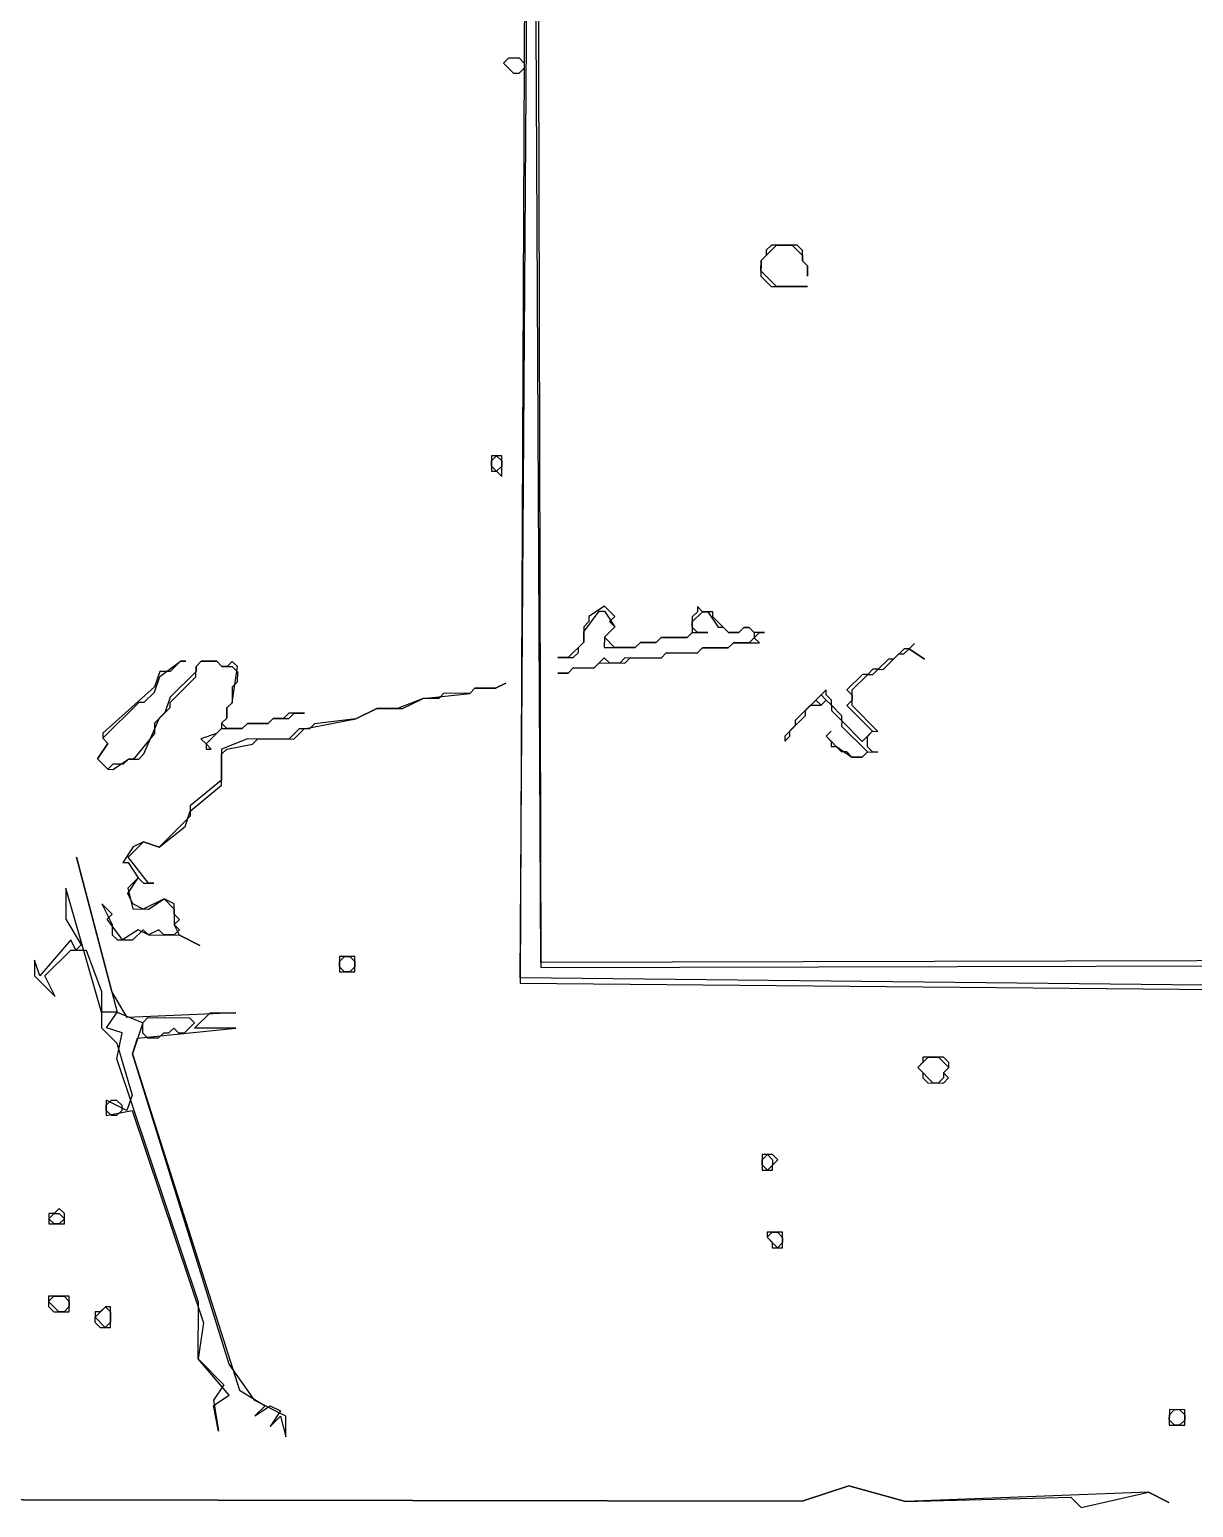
# Model space of a CAD drawing. Header units: inches. Extents: x 0 to 116, y 0 to 63.
# Drawn here: x 13.61 to 27.21, y 2.13 to 19.41 of the extents above; entities that cross this region are included whole.
import ezdxf

# ---------------------------------------------------------------- set-up
doc = ezdxf.new("R2010")
doc.units = ezdxf.units.IN

msp = doc.modelspace()

# ---------------------------------------------------------------- linework, layer by layer
for points in [[(55.15261, 34.31957), (54.97356, 20.97182), (54.00823, 21.21764), (54.97304, 20.85103), (55.02158, 18.13279), (52.60217, 17.35814), (55.02079, 17.95159), (54.4081, 15.96104), (55.01209, 15.95841), (54.85914, 8.59021), (19.58482, 8.50252), (19.45576, 34.29413), (19.34217, 8.26197), (57.45341, 7.91448), (19.34243, 8.32237), (19.51615, 34.29386), (19.58456, 8.44212), (55.28167, 8.52796), (54.90679, 33.35423), (55.22992, 24.35314), (56.92058, 24.22496), (56.85043, 21.99044), (56.98098, 24.2247), (55.23018, 24.41354)], [(55.15261, 34.31957), (54.97356, 20.97182), (54.00823, 21.21764), (54.97304, 20.85103), (55.02158, 18.13279), (52.60217, 17.35814), (55.02079, 17.95159), (54.4081, 15.96104), (55.01209, 15.95841), (54.85914, 8.59021), (19.58482, 8.50252), (19.45576, 34.29413), (19.34217, 8.26197), (57.45341, 7.91448), (19.34243, 8.32237), (19.51615, 34.29386), (19.58456, 8.44212), (55.28167, 8.52796), (54.90679, 33.35423), (55.22992, 24.35314), (56.92058, 24.22496), (56.85043, 21.99044), (56.98098, 24.2247), (55.23018, 24.41354)], [(19.14748, 19.01413), (19.20814, 19.07426), (19.32894, 19.07374), (19.38908, 19.01307), (19.38882, 18.95267), (19.32815, 18.89254), (19.26775, 18.8928)], [(22.27903, 16.88644), (22.21836, 16.82631), (22.2181, 16.76591), (22.15744, 16.70577), (22.15665, 16.52457), (22.27692, 16.40325), (22.69971, 16.4014), (22.33732, 16.40298), (22.15691, 16.58497), (22.15744, 16.70577), (22.33943, 16.88618), (22.52062, 16.88539), (22.6409, 16.76406), (22.64063, 16.70366), (22.70077, 16.643), (22.70024, 16.5222), (22.70077, 16.643), (22.64063, 16.70366), (22.64116, 16.82446), (22.58102, 16.88512)], [(22.27903, 16.88644), (22.21836, 16.82631), (22.2181, 16.76591), (22.15744, 16.70577), (22.15665, 16.52457), (22.27692, 16.40325), (22.69971, 16.4014), (22.33732, 16.40298), (22.15691, 16.58497), (22.15744, 16.70577), (22.33943, 16.88618), (22.52062, 16.88539), (22.6409, 16.76406), (22.64063, 16.70366), (22.70077, 16.643), (22.70024, 16.5222), (22.70077, 16.643), (22.64063, 16.70366), (22.64116, 16.82446), (22.58102, 16.88512)], [(19.00665, 14.4243), (19.00586, 14.2431), (19.06626, 14.24284), (19.1264, 14.18217), (19.12745, 14.42377)], [(19.00665, 14.4243), (19.00586, 14.2431), (19.06626, 14.24284), (19.1264, 14.18217), (19.12745, 14.42377)], [(19.00639, 14.3639), (19.06705, 14.42403), (19.12719, 14.36337), (19.12692, 14.30297), (19.06626, 14.24284), (19.00613, 14.3035)], [(19.78078, 11.8841), (19.90158, 11.88357), (19.96224, 11.9437), (20.20384, 11.94265), (20.2645, 12.00279), (20.5665, 12.00147), (20.62716, 12.0616), (20.98956, 12.06002), (21.05022, 12.12016), (21.41262, 12.11858), (21.47328, 12.17871), (21.77528, 12.1774), (21.83594, 12.23753), (22.13794, 12.23621), (22.0778, 12.29688), (22.13846, 12.35701), (22.19886, 12.35675), (22.07806, 12.35728), (22.01793, 12.41794), (21.95753, 12.4182), (21.89686, 12.35807), (21.77607, 12.35859), (21.59566, 12.54058), (21.59592, 12.60098), (21.47512, 12.60151), (21.41499, 12.66217), (21.41472, 12.60177), (21.35406, 12.54164), (21.35327, 12.36044), (21.29261, 12.3003), (20.99061, 12.30162), (20.92995, 12.24148), (20.74875, 12.24227), (20.68809, 12.18214), (20.44649, 12.18319), (20.32622, 12.30452), (20.44754, 12.42479), (20.38741, 12.48545), (20.44807, 12.54559), (20.3278, 12.66692), (20.14607, 12.54691), (20.14581, 12.48651), (20.08515, 12.42637), (20.08436, 12.24517), (19.90237, 12.06477), (19.78157, 12.06529), (19.96277, 12.0645), (20.02343, 12.12464), (20.02369, 12.18504), (20.08436, 12.24517), (20.08488, 12.36597), (20.26713, 12.60678), (20.32753, 12.60652), (20.44754, 12.42479), (20.32622, 12.30452), (20.32569, 12.18372), (20.68809, 12.18214), (20.74875, 12.24227), (20.92995, 12.24148), (20.99061, 12.30162), (21.29261, 12.3003), (21.35327, 12.36044), (21.53447, 12.35965), (21.41367, 12.36017), (21.35353, 12.42084), (21.3538, 12.48124), (21.47512, 12.60151), (21.53552, 12.60125), (21.65553, 12.41952), (21.71593, 12.41926), (21.77607, 12.35859), (21.89686, 12.35807), (21.95753, 12.4182), (22.01793, 12.41794), (22.07806, 12.35728), (22.0778, 12.29688), (22.01714, 12.23674), (21.83594, 12.23753), (21.77528, 12.1774), (21.47328, 12.17871), (21.41262, 12.11858), (21.05022, 12.12016), (20.98956, 12.06002), (20.56676, 12.06187), (20.5061, 12.00173), (20.3853, 12.00226), (20.32516, 12.06292), (20.20384, 11.94265), (19.96224, 11.9437), (19.90158, 11.88357)], [(19.78078, 11.8841), (19.90158, 11.88357), (19.96224, 11.9437), (20.20384, 11.94265), (20.2645, 12.00279), (20.5665, 12.00147), (20.62716, 12.0616), (20.98956, 12.06002), (21.05022, 12.12016), (21.41262, 12.11858), (21.47328, 12.17871), (21.77528, 12.1774), (21.83594, 12.23753), (22.13794, 12.23621), (22.0778, 12.29688), (22.13846, 12.35701), (22.19886, 12.35675), (22.07806, 12.35728), (22.01793, 12.41794), (21.95753, 12.4182), (21.89686, 12.35807), (21.77607, 12.35859), (21.59566, 12.54058), (21.59592, 12.60098), (21.47512, 12.60151), (21.41499, 12.66217), (21.41472, 12.60177), (21.35406, 12.54164), (21.35327, 12.36044), (21.29261, 12.3003), (20.99061, 12.30162), (20.92995, 12.24148), (20.74875, 12.24227), (20.68809, 12.18214), (20.44649, 12.18319), (20.32622, 12.30452), (20.44754, 12.42479), (20.38741, 12.48545), (20.44807, 12.54559), (20.3278, 12.66692), (20.14607, 12.54691), (20.14581, 12.48651), (20.08515, 12.42637), (20.08436, 12.24517), (19.90237, 12.06477), (19.78157, 12.06529), (19.96277, 12.0645), (20.02343, 12.12464), (20.02369, 12.18504), (20.08436, 12.24517), (20.08488, 12.36597), (20.26713, 12.60678), (20.32753, 12.60652), (20.44754, 12.42479), (20.32622, 12.30452), (20.32569, 12.18372), (20.68809, 12.18214), (20.74875, 12.24227), (20.92995, 12.24148), (20.99061, 12.30162), (21.29261, 12.3003), (21.35327, 12.36044), (21.53447, 12.35965), (21.41367, 12.36017), (21.35353, 12.42084), (21.3538, 12.48124), (21.47512, 12.60151), (21.53552, 12.60125), (21.65553, 12.41952), (21.71593, 12.41926), (21.77607, 12.35859), (21.89686, 12.35807), (21.95753, 12.4182), (22.01793, 12.41794), (22.07806, 12.35728), (22.0778, 12.29688), (22.01714, 12.23674), (21.83594, 12.23753), (21.77528, 12.1774), (21.47328, 12.17871), (21.41262, 12.11858), (21.05022, 12.12016), (20.98956, 12.06002), (20.56676, 12.06187), (20.5061, 12.00173), (20.3853, 12.00226), (20.32516, 12.06292), (20.20384, 11.94265), (19.96224, 11.9437), (19.90158, 11.88357)], [(23.94992, 12.22831), (23.88926, 12.16817), (23.82886, 12.16843), (23.70753, 12.04816), (23.64713, 12.04843), (23.5258, 11.92815), (23.46541, 11.92842), (23.40474, 11.86828), (23.34434, 11.86855), (23.16235, 11.68814), (23.22249, 11.62748), (23.22223, 11.56708), (23.16156, 11.50694), (23.46224, 11.20363), (23.34092, 11.08335), (23.10037, 11.32601), (23.10064, 11.3864), (22.98036, 11.50773), (22.98063, 11.56813), (22.92049, 11.62879), (22.92076, 11.68919), (22.55678, 11.32838), (22.55651, 11.26798), (22.43519, 11.14771), (22.43493, 11.08731), (22.49559, 11.14744), (22.49585, 11.20784), (22.67784, 11.38825), (22.6781, 11.44865), (22.73877, 11.50878), (22.85957, 11.50826), (22.92023, 11.56839), (22.98036, 11.50773), (22.9801, 11.44733), (23.10037, 11.32601), (23.10011, 11.26561), (23.40079, 10.96229), (23.34013, 10.90216), (23.21933, 10.90268), (23.15919, 10.96335), (23.09879, 10.96361), (22.91838, 11.1456), (22.97905, 11.20573), (22.91838, 11.1456), (22.97852, 11.08493), (22.97826, 11.02454), (23.03866, 11.02427), (23.21933, 10.90268), (23.34013, 10.90216), (23.40079, 10.96229), (23.52159, 10.96176), (23.46119, 10.96203), (23.40105, 11.02269), (23.40158, 11.14349), (23.46224, 11.20363), (23.52264, 11.20336), (23.22196, 11.50668), (23.22275, 11.68787), (23.40474, 11.86828), (23.46514, 11.86802), (23.5258, 11.92815), (23.5862, 11.92789), (23.76819, 12.1083), (23.82859, 12.10804), (23.88926, 12.16817), (24.06993, 12.04658), (23.88926, 12.16817)], [(23.94992, 12.22831), (23.88926, 12.16817), (23.82886, 12.16843), (23.70753, 12.04816), (23.64713, 12.04843), (23.5258, 11.92815), (23.46541, 11.92842), (23.40474, 11.86828), (23.34434, 11.86855), (23.16235, 11.68814), (23.22249, 11.62748), (23.22223, 11.56708), (23.16156, 11.50694), (23.46224, 11.20363), (23.34092, 11.08335), (23.10037, 11.32601), (23.10064, 11.3864), (22.98036, 11.50773), (22.98063, 11.56813), (22.92049, 11.62879), (22.92076, 11.68919), (22.55678, 11.32838), (22.55651, 11.26798), (22.43519, 11.14771), (22.43493, 11.08731), (22.49559, 11.14744), (22.49585, 11.20784), (22.67784, 11.38825), (22.6781, 11.44865), (22.73877, 11.50878), (22.85957, 11.50826), (22.92023, 11.56839), (22.98036, 11.50773), (22.9801, 11.44733), (23.10037, 11.32601), (23.10011, 11.26561), (23.40079, 10.96229), (23.34013, 10.90216), (23.21933, 10.90268), (23.15919, 10.96335), (23.09879, 10.96361), (22.91838, 11.1456), (22.97905, 11.20573), (22.91838, 11.1456), (22.97852, 11.08493), (22.97826, 11.02454), (23.03866, 11.02427), (23.21933, 10.90268), (23.34013, 10.90216), (23.40079, 10.96229), (23.52159, 10.96176), (23.46119, 10.96203), (23.40105, 11.02269), (23.40158, 11.14349), (23.46224, 11.20363), (23.52264, 11.20336), (23.22196, 11.50668), (23.22275, 11.68787), (23.40474, 11.86828), (23.46514, 11.86802), (23.5258, 11.92815), (23.5862, 11.92789), (23.76819, 12.1083), (23.82859, 12.10804), (23.88926, 12.16817), (24.06993, 12.04658), (23.88926, 12.16817)], [(14.40075, 10.88076), (14.52234, 11.06143), (14.4622, 11.12209), (14.88684, 11.54305), (14.94724, 11.54278), (15.06857, 11.66305), (15.12976, 11.84399), (15.37215, 12.02413), (15.43255, 12.02387), (15.37215, 12.02413), (15.25082, 11.90386), (15.13002, 11.90439), (15.06883, 11.72345), (14.46246, 11.18249), (14.4622, 11.12209), (14.52234, 11.06143), (14.40075, 10.88076), (14.52102, 10.75943), (14.58142, 10.75917), (14.76314, 10.87918), (14.88394, 10.87865), (14.94461, 10.93879), (15.12765, 11.36079), (15.24897, 11.48106), (15.24924, 11.54146), (15.55255, 11.84214), (15.55308, 11.96294), (15.61374, 12.02308), (15.79494, 12.02229), (15.85508, 11.96162), (15.97588, 11.9611), (16.03601, 11.90043), (16.03549, 11.77964), (15.97482, 11.7195), (15.97403, 11.5383), (15.91337, 11.47817), (15.91284, 11.35737), (15.85218, 11.29723), (15.85192, 11.23683), (15.79125, 11.1767), (15.60979, 11.11709), (15.66993, 11.05642), (15.66966, 10.99602), (15.73006, 10.99576), (15.66993, 11.05642), (15.85192, 11.23683), (16.09351, 11.23578), (16.15418, 11.29591), (16.39577, 11.29486), (16.45644, 11.355), (16.63763, 11.3542), (16.6983, 11.41434), (16.8191, 11.41381), (16.6379, 11.4146), (16.57724, 11.35447), (16.45644, 11.355), (16.39577, 11.29486), (16.15418, 11.29591), (16.09351, 11.23578), (15.91231, 11.23657), (15.85218, 11.29723), (15.91284, 11.35737), (15.91337, 11.47817), (15.97403, 11.5383), (16.03628, 11.96083), (15.97614, 12.0215), (15.91548, 11.96136), (15.85508, 11.96162), (15.79494, 12.02229), (15.61374, 12.02308), (15.55308, 11.96294), (15.55282, 11.90254), (15.2495, 11.60186), (15.18831, 11.42093), (15.06699, 11.30066), (15.06646, 11.17986), (14.82354, 10.87892), (14.76314, 10.87918), (14.70248, 10.81904), (14.58168, 10.81957), (14.52102, 10.75943)], [(14.40075, 10.88076), (14.52234, 11.06143), (14.4622, 11.12209), (14.88684, 11.54305), (14.94724, 11.54278), (15.06857, 11.66305), (15.12976, 11.84399), (15.37215, 12.02413), (15.43255, 12.02387), (15.37215, 12.02413), (15.25082, 11.90386), (15.13002, 11.90439), (15.06883, 11.72345), (14.46246, 11.18249), (14.4622, 11.12209), (14.52234, 11.06143), (14.40075, 10.88076), (14.52102, 10.75943), (14.58142, 10.75917), (14.76314, 10.87918), (14.88394, 10.87865), (14.94461, 10.93879), (15.12765, 11.36079), (15.24897, 11.48106), (15.24924, 11.54146), (15.55255, 11.84214), (15.55308, 11.96294), (15.61374, 12.02308), (15.79494, 12.02229), (15.85508, 11.96162), (15.97588, 11.9611), (16.03601, 11.90043), (16.03549, 11.77964), (15.97482, 11.7195), (15.97403, 11.5383), (15.91337, 11.47817), (15.91284, 11.35737), (15.85218, 11.29723), (15.85192, 11.23683), (15.79125, 11.1767), (15.60979, 11.11709), (15.66993, 11.05642), (15.66966, 10.99602), (15.73006, 10.99576), (15.66993, 11.05642), (15.85192, 11.23683), (16.09351, 11.23578), (16.15418, 11.29591), (16.39577, 11.29486), (16.45644, 11.355), (16.63763, 11.3542), (16.6983, 11.41434), (16.8191, 11.41381), (16.6379, 11.4146), (16.57724, 11.35447), (16.45644, 11.355), (16.39577, 11.29486), (16.15418, 11.29591), (16.09351, 11.23578), (15.91231, 11.23657), (15.85218, 11.29723), (15.91284, 11.35737), (15.91337, 11.47817), (15.97403, 11.5383), (16.03628, 11.96083), (15.97614, 12.0215), (15.91548, 11.96136), (15.85508, 11.96162), (15.79494, 12.02229), (15.61374, 12.02308), (15.55308, 11.96294), (15.55282, 11.90254), (15.2495, 11.60186), (15.18831, 11.42093), (15.06699, 11.30066), (15.06646, 11.17986), (14.82354, 10.87892), (14.76314, 10.87918), (14.70248, 10.81904), (14.58168, 10.81957), (14.52102, 10.75943)], [(19.17626, 11.76593), (19.05519, 11.70606), (18.8136, 11.70711), (18.75293, 11.64698), (18.45094, 11.6483), (18.39027, 11.58816), (18.20907, 11.58895), (17.90655, 11.46947), (17.66495, 11.47052), (17.42283, 11.35078), (16.93937, 11.29249), (16.87871, 11.23235), (16.75791, 11.23288), (16.63658, 11.11261), (16.15339, 11.11472), (15.85086, 10.99523), (15.84928, 10.63284), (15.48557, 10.33242), (15.48504, 10.21162), (15.12106, 9.85081), (14.94013, 9.912), (14.81906, 9.85213), (14.69747, 9.67145), (14.75787, 9.67119), (14.87788, 9.48947), (14.75656, 9.36919), (14.8159, 9.12733), (14.9971, 9.12654), (15.17882, 9.24655), (15.2991, 9.12522), (15.29831, 8.94403), (15.35844, 8.88336), (15.29778, 8.82323), (15.17698, 8.82375), (15.11684, 8.88442), (14.99578, 8.82454), (14.87525, 8.88547), (14.69352, 8.76546), (14.51338, 9.00785), (14.57404, 9.06799), (14.45377, 9.18931), (14.57351, 8.94719), (14.57299, 8.82639), (14.63312, 8.76573), (14.81432, 8.76494), (14.93565, 8.88521), (14.99578, 8.82454), (15.35818, 8.82296), (15.59925, 8.70111), (15.35818, 8.82296), (15.29831, 8.94403), (15.35897, 9.00416), (15.29883, 9.06482), (15.29936, 9.18562), (15.17882, 9.24655), (14.9367, 9.12681), (14.81616, 9.18773), (14.75629, 9.30879), (14.87788, 9.48947), (14.93802, 9.4288), (15.05882, 9.42828), (14.99842, 9.42854), (14.75814, 9.73159), (14.94013, 9.912), (15.12106, 9.85081), (15.42411, 10.09109), (15.4853, 10.27202), (15.84902, 10.57244), (15.8506, 10.93483), (15.91126, 10.99497), (16.21352, 11.05405), (16.27418, 11.11419), (16.69698, 11.11234), (16.81831, 11.23262), (17.42283, 11.35078), (17.66495, 11.47052), (17.96695, 11.46921), (18.20907, 11.58895), (18.75293, 11.64698), (18.8136, 11.70711), (19.05519, 11.70606)], [(19.17626, 11.76593), (19.05519, 11.70606), (18.8136, 11.70711), (18.75293, 11.64698), (18.45094, 11.6483), (18.39027, 11.58816), (18.20907, 11.58895), (17.90655, 11.46947), (17.66495, 11.47052), (17.42283, 11.35078), (16.93937, 11.29249), (16.87871, 11.23235), (16.75791, 11.23288), (16.63658, 11.11261), (16.15339, 11.11472), (15.85086, 10.99523), (15.84928, 10.63284), (15.48557, 10.33242), (15.48504, 10.21162), (15.12106, 9.85081), (14.94013, 9.912), (14.81906, 9.85213), (14.69747, 9.67145), (14.75787, 9.67119), (14.87788, 9.48947), (14.75656, 9.36919), (14.8159, 9.12733), (14.9971, 9.12654), (15.17882, 9.24655), (15.2991, 9.12522), (15.29831, 8.94403), (15.35844, 8.88336), (15.29778, 8.82323), (15.17698, 8.82375), (15.11684, 8.88442), (14.99578, 8.82454), (14.87525, 8.88547), (14.69352, 8.76546), (14.51338, 9.00785), (14.57404, 9.06799), (14.45377, 9.18931), (14.57351, 8.94719), (14.57299, 8.82639), (14.63312, 8.76573), (14.81432, 8.76494), (14.93565, 8.88521), (14.99578, 8.82454), (15.35818, 8.82296), (15.59925, 8.70111), (15.35818, 8.82296), (15.29831, 8.94403), (15.35897, 9.00416), (15.29883, 9.06482), (15.29936, 9.18562), (15.17882, 9.24655), (14.9367, 9.12681), (14.81616, 9.18773), (14.75629, 9.30879), (14.87788, 9.48947), (14.93802, 9.4288), (15.05882, 9.42828), (14.99842, 9.42854), (14.75814, 9.73159), (14.94013, 9.912), (15.12106, 9.85081), (15.42411, 10.09109), (15.4853, 10.27202), (15.84902, 10.57244), (15.8506, 10.93483), (15.91126, 10.99497), (16.21352, 11.05405), (16.27418, 11.11419), (16.69698, 11.11234), (16.81831, 11.23262), (17.42283, 11.35078), (17.66495, 11.47052), (17.96695, 11.46921), (18.20907, 11.58895), (18.75293, 11.64698), (18.8136, 11.70711), (19.05519, 11.70606)], [(22.79943, 11.56892), (22.86009, 11.62906), (22.92023, 11.56839), (22.85957, 11.50826)], [(14.15414, 9.73423), (14.62943, 7.92013), (14.44823, 7.92092), (14.03176, 9.37236), (14.03018, 9.00996), (14.21006, 8.70717), (14.1494, 8.64704), (14.08953, 8.7681), (13.72529, 8.34688), (13.66568, 8.52835), (13.66489, 8.34715), (13.90543, 8.1045), (13.78568, 8.34662), (14.089, 8.6473), (14.2702, 8.64651), (14.44929, 8.16252), (14.44744, 7.73973), (14.62785, 7.55774), (14.80641, 6.95295), (14.74522, 6.77202), (14.50415, 6.89387), (14.50336, 6.71267), (14.80562, 6.77175), (15.64041, 4.29169), (15.57816, 3.86916), (15.87884, 3.56584), (15.75725, 3.38517), (15.81607, 3.02251), (15.75699, 3.32477), (15.93872, 3.44478), (15.57816, 3.86916), (15.58106, 4.53355), (14.62706, 7.37654), (14.68878, 7.67827), (14.50784, 7.73946), (14.62943, 7.92013), (14.9309, 7.79802), (14.80852, 7.43615), (16.05978, 3.50465), (16.36099, 3.32214), (16.23966, 3.20186), (16.42139, 3.32187), (16.54192, 3.26095), (16.42033, 3.08027), (16.54166, 3.20055), (16.601, 2.95868), (16.60206, 3.20028), (16.24045, 3.38306), (15.9403, 3.80718), (14.80852, 7.43615), (14.86971, 7.61708), (16.01783, 7.73287), (15.53463, 7.73498), (15.71662, 7.91539), (16.01862, 7.91407), (14.74997, 7.85921), (14.57009, 8.162)], [(14.15414, 9.73423), (14.62943, 7.92013), (14.44823, 7.92092), (14.03176, 9.37236), (14.03018, 9.00996), (14.21006, 8.70717), (14.1494, 8.64704), (14.08953, 8.7681), (13.72529, 8.34688), (13.66568, 8.52835), (13.66489, 8.34715), (13.90543, 8.1045), (13.78568, 8.34662), (14.089, 8.6473), (14.2702, 8.64651), (14.44929, 8.16252), (14.44744, 7.73973), (14.62785, 7.55774), (14.80641, 6.95295), (14.74522, 6.77202), (14.50415, 6.89387), (14.50336, 6.71267), (14.80562, 6.77175), (15.64041, 4.29169), (15.57816, 3.86916), (15.87884, 3.56584), (15.75725, 3.38517), (15.81607, 3.02251), (15.75699, 3.32477), (15.93872, 3.44478), (15.57816, 3.86916), (15.58106, 4.53355), (14.62706, 7.37654), (14.68878, 7.67827), (14.50784, 7.73946), (14.62943, 7.92013), (14.9309, 7.79802), (14.80852, 7.43615), (16.05978, 3.50465), (16.36099, 3.32214), (16.23966, 3.20186), (16.42139, 3.32187), (16.54192, 3.26095), (16.42033, 3.08027), (16.54166, 3.20055), (16.601, 2.95868), (16.60206, 3.20028), (16.24045, 3.38306), (15.9403, 3.80718), (14.80852, 7.43615), (14.86971, 7.61708), (16.01783, 7.73287), (15.53463, 7.73498), (15.71662, 7.91539), (16.01862, 7.91407), (14.74997, 7.85921), (14.57009, 8.162)], [(17.22951, 8.5732), (17.22872, 8.392), (17.40991, 8.39121), (17.4107, 8.5724)], [(17.22951, 8.5732), (17.22872, 8.392), (17.40991, 8.39121), (17.4107, 8.5724)], [(17.22924, 8.5128), (17.28991, 8.57293), (17.3503, 8.57267), (17.41044, 8.51201), (17.41018, 8.45161), (17.34951, 8.39147), (17.28911, 8.39173), (17.22898, 8.4524)], [(14.93037, 7.67722), (14.9309, 7.79802), (14.99156, 7.85815), (15.47476, 7.85605), (15.5349, 7.79538), (15.41357, 7.67511), (15.35317, 7.67537), (15.29303, 7.73604), (15.23237, 7.6759), (15.17197, 7.67616), (15.11131, 7.61603), (14.99051, 7.61656)], [(24.04963, 7.39583), (24.04937, 7.33543), (23.98871, 7.27529), (24.04884, 7.21463), (24.04858, 7.15423), (24.10872, 7.09357), (24.28991, 7.09277), (24.35058, 7.15291), (24.29044, 7.21357), (24.3511, 7.27371), (24.35137, 7.33411), (24.29123, 7.39477)], [(24.04963, 7.39583), (24.04937, 7.33543), (23.98871, 7.27529), (24.04884, 7.21463), (24.04858, 7.15423), (24.10872, 7.09357), (24.28991, 7.09277), (24.35058, 7.15291), (24.29044, 7.21357), (24.3511, 7.27371), (24.35137, 7.33411), (24.29123, 7.39477)], [(24.11003, 7.39556), (24.23083, 7.39504), (24.3511, 7.27371), (24.29044, 7.21357), (24.29018, 7.15317), (24.22951, 7.09304), (24.16911, 7.0933), (23.98871, 7.27529)], [(14.50389, 6.83347), (14.56455, 6.89361), (14.62495, 6.89334), (14.68509, 6.83268), (14.68482, 6.77228), (14.62416, 6.71215), (14.56376, 6.71241), (14.50363, 6.77307)], [(22.17224, 6.25641), (22.17145, 6.07521), (22.29225, 6.07468), (22.29252, 6.13508), (22.35318, 6.19522), (22.29304, 6.25588)], [(22.17224, 6.25641), (22.17145, 6.07521), (22.29225, 6.07468), (22.29252, 6.13508), (22.35318, 6.19522), (22.29304, 6.25588)], [(22.17198, 6.19601), (22.23264, 6.25614), (22.29278, 6.19548), (22.29252, 6.13508), (22.23185, 6.07495), (22.17172, 6.13561)], [(14.01516, 5.56719), (13.95502, 5.62786), (13.89436, 5.56772), (13.83396, 5.56798), (13.83343, 5.44718), (14.01463, 5.44639)], [(14.01516, 5.56719), (13.95502, 5.62786), (13.89436, 5.56772), (13.83396, 5.56798), (13.83343, 5.44718), (14.01463, 5.44639)], [(13.8337, 5.50758), (13.89436, 5.56772), (13.95476, 5.56746), (14.0149, 5.50679), (13.95423, 5.44666), (13.89383, 5.44692)], [(22.22869, 5.35015), (22.22843, 5.28975), (22.28856, 5.22909), (22.2883, 5.16869), (22.4091, 5.16816), (22.40989, 5.34936)], [(22.22869, 5.35015), (22.22843, 5.28975), (22.28856, 5.22909), (22.2883, 5.16869), (22.4091, 5.16816), (22.40989, 5.34936)], [(22.22843, 5.28975), (22.28909, 5.34989), (22.34949, 5.34962), (22.40963, 5.28896), (22.40936, 5.22856), (22.3487, 5.16843)], [(13.82974, 4.60159), (13.82922, 4.48079), (13.88935, 4.42013), (14.07055, 4.41934), (14.07134, 4.60054)], [(13.82974, 4.60159), (13.82922, 4.48079), (13.88935, 4.42013), (14.07055, 4.41934), (14.07134, 4.60054)], [(13.82948, 4.54119), (13.89014, 4.60133), (14.01094, 4.6008), (14.07108, 4.54014), (14.07081, 4.47974), (14.01015, 4.4196), (13.94975, 4.41987)], [(14.55401, 4.47763), (14.49361, 4.47789), (14.43295, 4.41776), (14.37255, 4.41802), (14.37202, 4.29722), (14.43216, 4.23656), (14.55296, 4.23603)], [(14.55401, 4.47763), (14.49361, 4.47789), (14.43295, 4.41776), (14.37255, 4.41802), (14.37202, 4.29722), (14.43216, 4.23656), (14.55296, 4.23603)], [(14.49361, 4.47789), (14.55375, 4.41723), (14.55322, 4.29643), (14.49256, 4.2363), (14.37228, 4.35762)], [(26.93088, 3.27602), (26.93009, 3.09482), (27.11129, 3.09403), (27.11208, 3.27522)], [(26.93088, 3.27602), (26.93009, 3.09482), (27.11129, 3.09403), (27.11208, 3.27522)], [(26.93062, 3.21562), (26.99128, 3.27575), (27.05168, 3.27549), (27.11182, 3.21482), (27.11156, 3.15443), (27.05089, 3.09429), (26.99049, 3.09455), (26.93036, 3.15522)], [(26.92614, 2.18883), (26.68507, 2.31068), (23.84577, 2.20227), (23.18217, 2.38636), (22.63778, 2.20754), (-0.13306, 2.24649), (22.63778, 2.20754), (23.18217, 2.38636), (23.84577, 2.20227), (25.77882, 2.25423), (25.89909, 2.13291), (26.68507, 2.31068)], [(26.92614, 2.18883), (26.68507, 2.31068), (23.84577, 2.20227), (23.18217, 2.38636), (22.63778, 2.20754), (-0.13306, 2.24649), (22.63778, 2.20754), (23.18217, 2.38636), (23.84577, 2.20227), (25.77882, 2.25423), (25.89909, 2.13291), (26.68507, 2.31068)]]:
    msp.add_lwpolyline(points, close=True)

doc.saveas('drawing.dxf')
